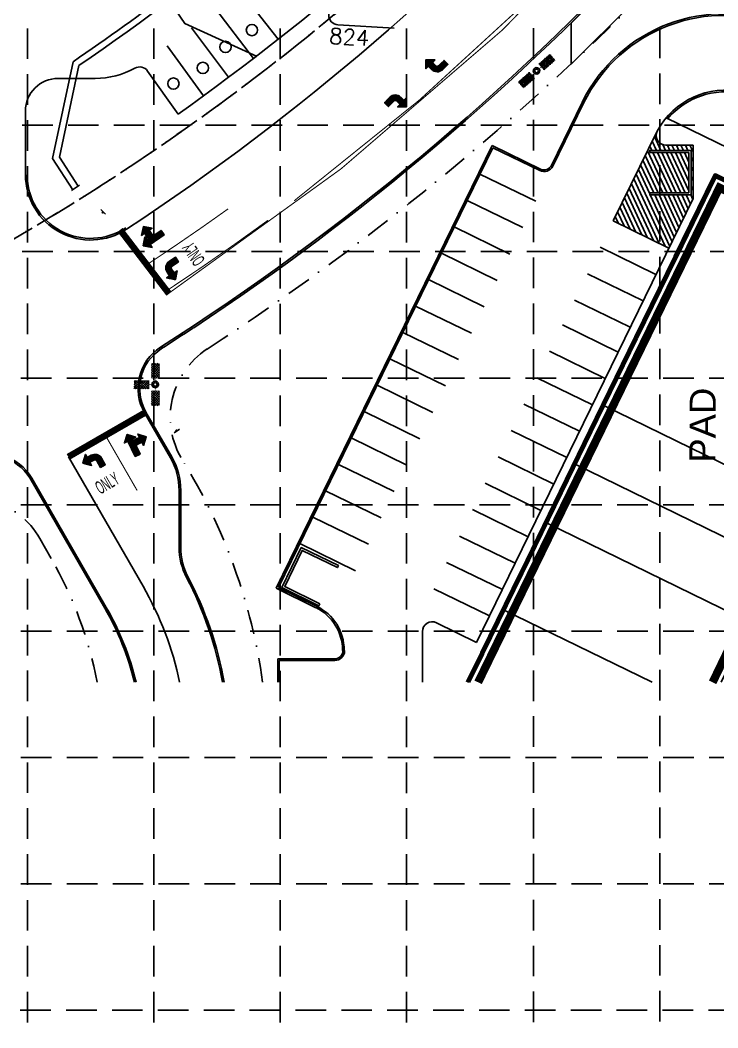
# Model space of a CAD drawing. Header units: inches. Extents: x -105549 to 5741, y -35602 to 5776.
# Drawn here: x 5156.2 to 5370, y 3599.1 to 3908 of the extents above; entities that cross this region are included whole.
import ezdxf

# ---------------------------------------------------------------- set-up
doc = ezdxf.new("R2010")
doc.units = ezdxf.units.IN
doc.header["$LTSCALE"] = 30
doc.header["$MEASUREMENT"] = 0
for name, pattern in [('DASHDOT2', [0.5, 0.25, -0.125, 0, -0.125]), ('HIDDEN', [0.375, 0.25, -0.125]), ('PHANTOM2', [1.25, 0.625, -0.125, 0.125, -0.125, 0.125, -0.125])]:
    doc.linetypes.add(name, pattern=pattern)
for name, color, linetype in [('A-SITE-CURB', 2, 'Continuous'), ('A-SITE-PKSTRIPE', 7, 'Continuous'), ('A-SITE-PROPERTY', 6, 'DASHDOT2'), ('A_SIT_CURB', 1, 'Continuous'), ('A_SIT_PROPERTY', 3, 'PHANTOM2'), ('Buildings', 3, 'Continuous'), ('Buildings Inner lines', 213, 'Continuous'), ('C-BLDG-OTLN', 8, 'Continuous'), ('GRID', 254, 'HIDDEN'), ('L-LIGHT', 2, 'Continuous'), ('SITE-PARKING NOTES', 7, 'Continuous'), ('x37001pst$0$p-stm', 5, 'Continuous'), ('x37001pto$0$P-CONT-LAND', 1, 'Continuous'), ('x37001pto$0$P-CONT-MNR', 1, 'Continuous'), ('x37001pto$0$P-CONT-TXT', 1, 'Continuous')]:
    doc.layers.add(name, color=color, linetype=linetype)
doc.layers.add('A-Wall-Tilt', color=3, linetype='Continuous', lineweight=50)
doc.layers.add('defpoint', color=7, linetype='Continuous', plot=False)
doc.layers.add('TRACT 4', color=172, linetype='Continuous', plot=False)
doc.styles.add('HELV', font='')
doc.styles.get("Standard").update_dxf_attribs({"font": 'ARIAL.TTF'})
doc.styles.add('x37001pto$0$L80', font='simplex', dxfattribs={"height": 4.8})
doc.styles.get('HELV').set_extended_font_data('News Gothic MT')

# ---------------------------------------------------------------- blocks, each defined once
blk = doc.blocks.new('A$C063603EB')
at = {"layer": 'A_SIT_CURB'}
blk.add_line((0, 0.37), (2, 0.38), dxfattribs=at)
blk.add_circle((1, 0.19), 0.187, dxfattribs=at)

msp = doc.modelspace()

# ---------------------------------------------------------------- hatches: boundary and pattern name
at = {"layer": 'A-SITE-PKSTRIPE'}
h = msp.add_hatch(dxfattribs=at)
h.set_pattern_fill('ANSI31', scale=10, angle=249.9973, style=0)
h.set_pattern_definition([(294.99734, (7763.0714, -869.9466), (1.13290926, 0.52822022), [])])
h.paths.add_polyline_path([(5337.97, 3846.47), (5355.05, 3838.14), (5362.45, 3853.32), (5362.45, 3869.71), (5354.14, 3869.71, -0.538625), (5351.38, 3873.9)])
h.paths.add_polyline_path([(5349.15, 3855.1), (5361.15, 3855.1), (5361.15, 3867.44), (5349.15, 3867.44), (5349.15, 3868.1), (5361.82, 3868.1), (5361.82, 3854.44), (5349.15, 3854.44)], flags=16)
at = {"layer": 'C-BLDG-OTLN'}
h = msp.add_hatch(dxfattribs=at)
h.set_pattern_fill('LINE', scale=0.333333, angle=262.6733, style=0)
h.set_pattern_definition([(262.673344, (5411.84594, 3899.343302), (0.041326467, -0.005313586), [])])
h.paths.add_polyline_path([(5285.61, 3892.84), (5287.29, 3894.46), (5286.13, 3895.66), (5284.46, 3894.04, -0.414214), (5283.51, 3894.05), (5282.53, 3895.07), (5283.33, 3895.85), (5280.57, 3895.89), (5280.53, 3893.13), (5281.33, 3893.91), (5282.32, 3892.89, 0.414214)])
h = msp.add_hatch(dxfattribs=at)
h.set_pattern_fill('LINE', scale=0.333333, angle=262.6733, style=0)
h.set_pattern_definition([(84.53807, (5143.52867, 3873.765524), (-0.041477486, 0.003966014), [])])
h.paths.add_polyline_path([(5269.48, 3884.37), (5267.86, 3882.7), (5269.05, 3881.54), (5270.68, 3883.22, -0.414214), (5271.62, 3883.23), (5272.64, 3882.24), (5271.86, 3881.44), (5274.62, 3881.48), (5274.58, 3884.24), (5273.8, 3883.44), (5272.78, 3884.43, 0.414214)])
h = msp.add_hatch(dxfattribs=at)
h.set_pattern_fill('LINE', scale=0.333333, angle=341.3929, style=0)
h.set_pattern_definition([(252.5909256, (4677.53, 2237.672833), (0.0397580398, -0.0124663299), [])])
h.paths.add_polyline_path([(5198.23, 3842.71), (5197.47, 3842.19, -0.414214), (5196.43, 3842.4), (5196.14, 3842.83), (5194.9, 3841.99), (5195.18, 3841.56, 0.085164), (5195.71, 3841.01), (5195.03, 3840.55), (5194.48, 3841.38), (5194, 3838.95), (5196.43, 3838.48), (5195.87, 3839.31), (5199.07, 3841.46)])
h.paths.add_polyline_path([(5199.34, 3843.45), (5198.23, 3842.71), (5199.07, 3841.46), (5200.17, 3842.21)])
h.paths.add_polyline_path([(5195.59, 3843.64), (5196.42, 3844.2), (5193.99, 3844.67), (5193.52, 3842.24), (5194.35, 3842.8), (5194.9, 3841.99), (5196.14, 3842.83)])
h = msp.add_hatch(dxfattribs=at)
h.set_pattern_fill('LINE', scale=0.333333, angle=623.9402, style=0)
h.set_pattern_definition([(175.089707, (5234.95168, 3956.03562), (0.003566496, 0.041513747), [])])
h.paths.add_polyline_path([(5201.84, 3834.05), (5203.78, 3835.35), (5204.7, 3833.96), (5202.76, 3832.66, 0.414214), (5202.58, 3831.74), (5203.37, 3830.56), (5204.3, 3831.18), (5203.76, 3828.48), (5201.05, 3829.02), (5201.98, 3829.64), (5201.19, 3830.81, -0.414214)])
h = msp.add_hatch(dxfattribs=at)
h.set_pattern_fill('LINE', scale=0.333333, angle=244.114, style=0)
h.set_pattern_definition([(155.3120572, (3666.11108, 4496.11847), (-0.0174031617, -0.0378581705), [])])
h.paths.add_polyline_path([(5192.24, 3776.26), (5191.83, 3777.08, -0.414214), (5192.16, 3778.09), (5192.62, 3778.32), (5191.95, 3779.66), (5191.49, 3779.43, 0.085164), (5190.87, 3778.97), (5190.51, 3779.7), (5191.4, 3780.15), (5189.05, 3780.93), (5188.27, 3778.58), (5189.17, 3779.03), (5190.9, 3775.58)])
h.paths.add_polyline_path([(5192.84, 3775.07), (5192.24, 3776.26), (5190.9, 3775.58), (5191.5, 3774.39)])
h.paths.add_polyline_path([(5193.5, 3778.76), (5193.95, 3777.87), (5194.73, 3780.21), (5192.38, 3780.99), (5192.83, 3780.1), (5191.95, 3779.66), (5192.62, 3778.32)])
h = msp.add_hatch(dxfattribs=at)
h.set_pattern_fill('LINE', scale=0.333333, angle=529.5952, style=0)
h.set_pattern_definition([(80.744716, (5300.244152, 3731.492245), (0.041124231, -0.0067014), [])])
h.paths.add_polyline_path([(5181.12, 3773.75), (5182.26, 3771.72), (5180.81, 3770.9), (5179.67, 3772.93, 0.414214), (5178.76, 3773.19), (5177.52, 3772.49), (5178.07, 3771.52), (5175.42, 3772.26), (5176.16, 3774.92), (5176.71, 3773.95), (5177.94, 3774.64, -0.414214)])
at = {"layer": 'L-LIGHT'}
h = msp.add_hatch(dxfattribs=at)
h.set_pattern_fill('NET', scale=4.166667, angle=266.3067, style=0)
h.set_pattern_definition([(266.3067074, (7696.52506, 12362.6272), (0.51975165, -0.033549732), []), (356.3067074, (7696.52506, 12362.6272), (0.033549732, 0.51975165), [])])
h.paths.add_polyline_path([(5320.16, 3895.75), (5316.78, 3892.78), (5315.17, 3894.61), (5318.55, 3897.58)])
h = msp.add_hatch(dxfattribs=at)
h.set_pattern_fill('NET', scale=4.166667, angle=266.3067, style=0)
h.set_pattern_definition([(356.3067074, (-3391.6431, 2619.1333), (-0.033549732, -0.51975165), []), (266.3067074, (-3391.6431, 2619.1333), (-0.51975165, 0.033549732), [])])
h.paths.add_polyline_path([(5310.48, 3887.24), (5313.87, 3890.21), (5312.26, 3892.05), (5308.88, 3889.07)])
h = msp.add_hatch(dxfattribs=at)
h.set_pattern_fill('NET', scale=4.166667, angle=194.9973, style=0)
h.set_pattern_definition([(314.9973396, (407.6048, 11177.00106), (0.368301882, 0.36826768), []), (44.9973396, (407.6048, 11177.00106), (-0.36826768, 0.368301882), [])])
h.paths.add_polyline_path([(5198.86, 3802.79), (5198.86, 3798.29), (5196.42, 3798.29), (5196.42, 3802.79)])
h = msp.add_hatch(dxfattribs=at)
h.set_pattern_fill('NET', scale=4.166667, angle=224.9973, style=0)
h.set_pattern_definition([(314.9973396, (-2182.64277, 8586.994), (-0.368301882, -0.36826768), []), (224.9973396, (-2182.64277, 8586.994), (-0.36826768, 0.368301882), [])])
h.paths.add_polyline_path([(5191.13, 3795.06), (5195.63, 3795.06), (5195.63, 3797.49), (5191.13, 3797.49)])
h = msp.add_hatch(dxfattribs=at)
h.set_pattern_fill('NET', scale=4.166667, angle=314.9973, style=0)
h.set_pattern_definition([(44.9973396, (406.9194, -3583.8643), (0.36826768, -0.368301882), []), (314.9973396, (406.9194, -3583.8643), (-0.368301882, -0.36826768), [])])
h.paths.add_polyline_path([(5198.86, 3789.9), (5198.86, 3794.4), (5196.42, 3794.4), (5196.42, 3789.9)])

# ---------------------------------------------------------------- linework, layer by layer
at = {"layer": 'A-SITE-CURB', "color": 7}
for p, q in [((5195.24, 3892.42), (5204.56, 3879.23)), ((5167.79, 3890.16), (5179.17, 3890.16)), ((5157.79, 3880.16), (5157.79, 3860.63)), ((5319.02, 3863.51), (5328.41, 3882.76)), ((5319.47, 3863.29), (5328.86, 3882.54)), ((5445.96, 3833.13), (5354.24, 3878.11)), ((5234.65, 3733.88), (5300.85, 3869.6)), ((5235.32, 3734.11), (5301.08, 3868.93)), ((5300.85, 3869.6), (5315.68, 3862.36)), ((5301.08, 3868.93), (5315.46, 3861.91)), ((5354.14, 3869.71), (5362.45, 3869.71)), ((5362.45, 3869.71), (5362.45, 3853.32)), ((5307.93, 3741.56), (5362.45, 3853.32)), ((5202.22, 3773.87), (5194.3, 3787.63)), ((5202.65, 3774.12), (5194.73, 3787.88)), ((5182.56, 3728), (5159.77, 3767.58)), ((5204.89, 3763.89), (5204.89, 3746.44)), ((5205.39, 3746.44), (5205.39, 3763.89)), ((5296.1, 3717.29), (5307.93, 3741.56)), ((5234.65, 3733.88), (5246.84, 3727.93)), ((5235.32, 3734.11), (5247.06, 3728.38)), ((5283.8, 3723.29), (5296.1, 3717.29)), ((5279.48, 3720.6), (5279.48, 3705.05)), ((5255.11, 3714.73), (5254.98, 3714.9)), ((5255.61, 3714.73), (5255.48, 3714.9)), ((5235.11, 3712.23), (5235.11, 3705.05)), ((5235.11, 3712.23), (5252.61, 3712.23)), ((5235.61, 3711.73), (5252.61, 3711.73)), ((5235.61, 3711.73), (5235.61, 3705.05))]:
    msp.add_line(p, q, dxfattribs=at)
for points in [[(5401.19, 3922.36), (5393.91, 3907.45, -0.397348), (5390.7, 3906.24, 0.397511), (5328.41, 3882.76)], [(5199.49, 3807.33, 0.003767), (5209.35, 3813.74)], [(5191.21, 3705.05, 0.071015), (5182.13, 3727.75), (5159.11, 3767.71, 0.393367), (5140.06, 3772.95, -0.062835), (4957.27, 3705.05)], [(5205.39, 3746.44, 0.121161), (5207.61, 3737.4, -0.075449), (5218.75, 3705.05, -0.075449)]]:
    msp.add_lwpolyline(points, format="xyb", dxfattribs=at)
for centre, radius, start, end in [((4787.78, 4469.2), 722.34, 305.23854, 317.4085), ((4778.86, 4465.34), 744.44, 303.41311, 318.03894), ((4778.81, 4465.28), 780.44, 302.59415, 317.13866), ((4778.81, 4465.28), 780.94, 303.45744, 317.13866), ((5372, 3861.49), 48, 67.3161, 153.9973), ((5179.17, 3915.16), 25, 269.9973, 299.0879), ((5192.79, 3890.69), 3, 35.2385, 119.0879), ((5167.79, 3880.16), 10, 89.9973, 179.9973), ((5372.52, 3862.57), 24, 77.9208, 151.1112), ((5372.52, 3862.57), 23.5, 77.9208, 139.3121), ((5354.14, 3872.71), 3, 151.1112, 269.9973), ((5316.77, 3864.61), 3, 243.9973, 333.9973), ((5316.77, 3864.61), 2.5, 243.9973, 333.9973), ((5177.79, 3860.63), 20, 179.9973, 303.4131), ((5177.79, 3860.63), 19.5, 179.9973, 303.4131), ((5207.3, 3795.11), 15, 122.5941, 209.9314), ((5207.3, 3795.11), 14.5, 122.5941, 209.9314), ((5146.77, 3760.1), 15, 29.9314, 117.5703), ((5184.89, 3763.89), 20, 359.9973, 29.9314), ((5184.89, 3763.89), 20.5, 359.9973, 29.9314), ((5224.89, 3746.44), 20, 179.9973, 207.6308), ((5106.61, 3684.53), 113.5, 10.4179, 27.6308), ((5240.48, 3714.9), 15, 359.9973, 63.9973), ((5107.16, 3684.59), 87, 13.6031, 29.9314), ((5240.48, 3714.9), 14.5, 359.9973, 63.9973), ((5282.48, 3720.6), 3, 63.9973, 179.9973), ((5252.61, 3714.73), 3, 269.9973, 359.9973), ((5252.61, 3714.73), 2.5, 269.9973, 359.9973)]:
    msp.add_arc(centre, radius, start, end, dxfattribs=at)
at = {"layer": 'A-SITE-PKSTRIPE', "color": 7}
for p, q in [((5223.52, 3917.09), (5235.29, 3902.18)), ((5216.15, 3911.36), (5227.72, 3896.29)), ((5208.71, 3905.72), (5220.08, 3890.5)), ((5201.19, 3900.18), (5212.36, 3884.81)), ((5337.97, 3846.47), (5351.51, 3874.16)), ((5297.13, 3860.84), (5314.21, 3852.51)), ((5293.19, 3852.75), (5310.26, 3844.42)), ((5337.97, 3846.47), (5355.05, 3838.14)), ((5289.24, 3844.66), (5306.32, 3836.33)), ((5285.29, 3836.57), (5302.37, 3828.24)), ((5334.02, 3838.39), (5350.87, 3830.17)), ((5334.02, 3838.39), (5350.87, 3830.17)), ((5281.35, 3828.48), (5298.43, 3820.15)), ((5330.08, 3830.3), (5346.92, 3822.08)), ((5326.13, 3822.21), (5342.97, 3813.99)), ((5277.4, 3820.39), (5294.48, 3812.06)), ((5273.46, 3812.3), (5290.53, 3803.97)), ((5322.42, 3814.6), (5339.5, 3806.27)), ((5318.48, 3806.51), (5335.55, 3798.18)), ((5269.51, 3804.21), (5286.59, 3795.89)), ((5314.53, 3798.43), (5331.61, 3790.1)), ((5265.57, 3796.13), (5282.64, 3787.8)), ((5310.59, 3790.34), (5327.66, 3782.01)), ((5261.62, 3788.04), (5278.7, 3779.71)), ((5306.64, 3782.25), (5323.72, 3773.92)), ((5257.67, 3779.95), (5274.75, 3771.62)), ((5193.83, 3734.49), (5170.97, 3774.19)), ((5253.73, 3771.86), (5270.81, 3763.53)), ((5302.69, 3774.16), (5319.77, 3765.83)), ((5298.75, 3766.07), (5315.82, 3757.74)), ((5249.78, 3763.77), (5266.86, 3755.44)), ((5294.8, 3757.98), (5311.88, 3749.65)), ((5245.84, 3755.68), (5262.91, 3747.35)), ((5241.89, 3747.59), (5258.97, 3739.26)), ((5290.86, 3749.89), (5307.93, 3741.56)), ((5286.91, 3741.8), (5303.99, 3733.47)), ((5282.97, 3733.71), (5300.04, 3725.38))]:
    msp.add_line(p, q, dxfattribs=at)
at = {"layer": 'A-SITE-PKSTRIPE', "color": 7, "const_width": 0.333}
for points in [[(5201.7, 3824.29, 0.063779), (5349.61, 3951.55)], [(5240.19, 3852.67, 0.048153), (5348.87, 3952.22)], [(5194.99, 3833.05, 0.009991), (5219.92, 3850.18)], [(5201.09, 3825.09, 0.012341), (5232.17, 3846.7)]]:
    msp.add_lwpolyline(points, format="xyb", dxfattribs=at)
msp.add_lwpolyline([(5192.01, 3763.87), (5182.31, 3780.72)], dxfattribs=at)
at = {"layer": 'A-SITE-PKSTRIPE', "color": 7}
msp.add_arc((5107.16, 3684.59), 100, 11.8072, 29.9314, dxfattribs=at)
at = {"layer": 'A-SITE-PROPERTY', "color": 7}
msp.add_line((5162.19, 3749.13), (5165.68, 3743.03), dxfattribs=at)
msp.add_lwpolyline([(5185.83, 4264.11), (5122.43, 4248.71), (5121.78, 3823.11, 0.109016), (5362.51, 4023.58, -0.000014), (5362.52, 4023.6), (5329.24, 4046.68), (5297.04, 4098.4), (5297.04, 4098.4)], format="xyb", close=True, dxfattribs=at)
msp.add_lwpolyline([(4778.21, 3741.94), (4435.07, 3733.46), (4778.21, 3741.94, 0.235445), (5362.52, 4023.6)], format="xyb", dxfattribs=at)
for centre, radius, start, end in [((4763.82, 4496.19), 822.75, 303.13342, 316.19736), ((5227.19, 3786.29), 25, 123.1334, 211.7717), ((5057.16, 3680.98), 175, 7.9071, 31.7717), ((5140.49, 3736.72), 25, 29.7605, 116.3793), ((5057.16, 3680.98), 125, 11.1042, 29.7605)]:
    msp.add_arc(centre, radius, start, end, dxfattribs=at)
at = {"layer": 'A-Wall-Tilt', "color": 7}
for points in [[(5369.32, 3860.01), (5369.28, 3860.13), (5369.02, 3860.25), (5368.91, 3860.22), (5356.91, 3835.62), (5356.95, 3835.51), (5357.21, 3835.38), (5357.33, 3835.42)], [(5390.04, 3850.51), (5390.08, 3850.4), (5389.96, 3850.13), (5389.84, 3850.1), (5369.02, 3860.25), (5368.98, 3860.37), (5369.11, 3860.63), (5369.22, 3860.67)], [(5357.25, 3835.27), (5357.21, 3835.38), (5356.95, 3835.51), (5356.84, 3835.47), (5344.84, 3810.88), (5344.88, 3810.77), (5345.14, 3810.64), (5345.25, 3810.68)], [(5345.15, 3810.47), (5345.12, 3810.58), (5344.85, 3810.71), (5344.74, 3810.67), (5332.74, 3786.08), (5332.78, 3785.97), (5333.05, 3785.84), (5333.16, 3785.88)], [(5333.08, 3785.73), (5333.05, 3785.84), (5332.78, 3785.97), (5332.67, 3785.93), (5321.71, 3763.46), (5321.75, 3763.35), (5322.01, 3763.22), (5322.12, 3763.26)], [(5322.12, 3763.26), (5322.08, 3763.37), (5321.82, 3763.5), (5321.71, 3763.46), (5309.71, 3738.86), (5309.75, 3738.75), (5310.01, 3738.63), (5310.12, 3738.66)], [(5310.05, 3738.51), (5310.01, 3738.63), (5309.75, 3738.75), (5309.64, 3738.71), (5297.64, 3714.12), (5297.68, 3714.01), (5297.94, 3713.88), (5298.05, 3713.92)]]:
    msp.add_lwpolyline(points, close=True, dxfattribs=at)
msp.add_lwpolyline([(5293.73, 3705.05), (5297.98, 3713.77), (5297.94, 3713.88), (5297.68, 3714.01), (5297.57, 3713.97), (5293.22, 3705.05)], dxfattribs=at)
at = {"layer": 'Buildings', "color": 7, "elevation": 0}
for points in [[(5334.69, 3790.07), (5369.15, 3860.7), (5432.06, 3830.01), (5397.61, 3759.38)], [(5325.93, 3772.1), (5334.69, 3790.07), (5397.61, 3759.38), (5388.84, 3741.41)], [(5317.16, 3754.12), (5325.93, 3772.1), (5388.84, 3741.41), (5380.07, 3723.43)]]:
    msp.add_lwpolyline(points, close=True, dxfattribs=at)
for points in [[(5349.96, 3705.05), (5304.13, 3727.41), (5317.16, 3754.12), (5380.07, 3723.43), (5371.1, 3705.05)], [(5293.22, 3705.05), (5304.13, 3727.41), (5349.96, 3705.05)]]:
    msp.add_lwpolyline(points, dxfattribs=at)
at = {"layer": 'Buildings Inner lines', "color": 7, "const_width": 2.5, "elevation": 0}
msp.add_lwpolyline([(5296.56, 3705.05), (5370.53, 3856.69), (5428.05, 3828.63), (5368.45, 3705.05)], dxfattribs=at)
at = {"layer": 'C-BLDG-OTLN', "color": 7}
for points in [[(5282.32, 3892.89, 0.414214), (5285.61, 3892.84), (5287.29, 3894.46), (5286.13, 3895.66), (5284.46, 3894.04, -0.414214), (5283.51, 3894.05), (5282.53, 3895.07), (5283.33, 3895.85), (5280.57, 3895.89), (5280.53, 3893.13), (5281.33, 3893.91)], [(5272.78, 3884.43, 0.414214), (5269.48, 3884.37), (5267.86, 3882.7), (5269.05, 3881.54), (5270.68, 3883.22, -0.414214), (5271.62, 3883.23), (5272.64, 3882.24), (5271.86, 3881.44), (5274.62, 3881.48), (5274.58, 3884.24), (5273.8, 3883.44)], [(5195.57, 3841.01), (5195.06, 3840.67), (5194.43, 3841.6), (5193.9, 3838.89), (5196.61, 3838.36), (5195.99, 3839.29), (5200.29, 3842.18), (5199.36, 3843.57), (5197.42, 3842.26, -0.414214), (5196.5, 3842.44), (5195.71, 3843.62), (5196.63, 3844.24), (5193.93, 3844.77), (5193.4, 3842.06), (5194.32, 3842.69), (5195.12, 3841.51, 0.072565)], [(5195.71, 3841.01), (5195.03, 3840.55), (5194.48, 3841.38), (5194, 3838.95), (5196.43, 3838.48), (5195.87, 3839.31), (5200.17, 3842.21), (5199.34, 3843.45), (5197.47, 3842.19, -0.414214), (5196.43, 3842.4), (5195.59, 3843.64), (5196.42, 3844.2), (5193.99, 3844.67), (5193.52, 3842.24), (5194.35, 3842.8), (5195.18, 3841.56, 0.085164)], [(5201.19, 3830.81, -0.414214), (5201.84, 3834.05), (5203.78, 3835.35), (5204.7, 3833.96), (5202.76, 3832.66, 0.414214), (5202.58, 3831.74), (5203.37, 3830.56), (5204.3, 3831.18), (5203.76, 3828.48), (5201.05, 3829.02), (5201.98, 3829.64)], [(5190.9, 3779.11), (5190.62, 3779.66), (5191.62, 3780.17), (5189, 3781.03), (5188.13, 3778.41), (5189.13, 3778.92), (5191.46, 3774.28), (5192.95, 3775.03), (5191.9, 3777.12, -0.414214), (5192.2, 3778.01), (5193.46, 3778.65), (5193.96, 3777.65), (5194.83, 3780.27), (5192.21, 3781.13), (5192.71, 3780.14), (5191.45, 3779.5, 0.072565)], [(5190.87, 3778.97), (5190.51, 3779.7), (5191.4, 3780.15), (5189.05, 3780.93), (5188.27, 3778.58), (5189.17, 3779.03), (5191.5, 3774.39), (5192.84, 3775.07), (5191.83, 3777.08, -0.414214), (5192.16, 3778.09), (5193.5, 3778.76), (5193.95, 3777.87), (5194.73, 3780.21), (5192.38, 3780.99), (5192.83, 3780.1), (5191.49, 3779.43, 0.085164)], [(5177.94, 3774.64, -0.414214), (5181.12, 3773.75), (5182.26, 3771.72), (5180.81, 3770.9), (5179.67, 3772.93, 0.414214), (5178.76, 3773.19), (5177.52, 3772.49), (5178.07, 3771.52), (5175.42, 3772.26), (5176.16, 3774.92), (5176.71, 3773.95)]]:
    msp.add_lwpolyline(points, format="xyb", close=True, dxfattribs=at)
at = {"layer": 'C-BLDG-OTLN', "color": 7, "linetype": 'Continuous'}
for points in [[(5349.15, 3867.44), (5361.15, 3867.44), (5361.15, 3855.1), (5349.15, 3855.1), (5349.15, 3854.44), (5361.82, 3854.44), (5361.82, 3868.1), (5349.15, 3868.1)], [(5248.04, 3729.13), (5237.25, 3734.39), (5242.66, 3745.48), (5253.44, 3740.22), (5253.74, 3740.82), (5242.35, 3746.37), (5236.36, 3734.09), (5247.75, 3728.53)]]:
    msp.add_lwpolyline(points, close=True, dxfattribs=at)
at = {"layer": 'C-BLDG-OTLN', "color": 7, "const_width": 2}
for points in [[(5186.8, 3843.74), (5201.8, 3824.15)], [(5194.3, 3787.63), (5170.91, 3774.16)]]:
    msp.add_lwpolyline(points, dxfattribs=at)
at = {"layer": 'defpoint', "color": 7}
msp.add_lwpolyline([(5374.33, 3941.47, 0.215159), (5351.29, 3934.12), (5325.05, 3907.18), (5325.05, 3894.56), (5362.47, 3931.78, -0.221827), (5375.25, 3936.38)], format="xyb", close=True, dxfattribs=at)
at = {"layer": 'GRID', "color": 253, "linetype": 'HIDDEN', "ltscale": 1.25}
for p, q in [((5158.43, 3488.31), (5158.43, 5735.41)), ((5197.17, 3488.31), (5197.17, 5735.41)), ((5235.91, 3488.3), (5235.91, 5735.41)), ((5274.65, 3488.3), (5274.65, 5735.41)), ((5313.57, 3488.38), (5313.39, 5735.41)), ((5352.27, 3488.57), (5352.13, 5735.41)), ((4228.65, 3875.86), (5700.8, 3875.86)), ((4228.65, 3837.12), (5700.8, 3837.12)), ((4228.28, 3798.25), (5700.43, 3798.25)), ((4228.28, 3759.5), (5700.43, 3759.5)), ((4228.28, 3720.76), (5700.43, 3720.76)), ((4228.28, 3682.02), (5700.43, 3682.02)), ((4228.28, 3643.28), (5700.43, 3643.28)), ((4228.08, 3604.57), (5699.2, 3604.49))]:
    msp.add_line(p, q, dxfattribs=at)
at = {"layer": 'L-LIGHT', "color": 7, "const_width": 0.167}
for points in [[(5320.16, 3895.75), (5316.78, 3892.78), (5315.17, 3894.61), (5318.55, 3897.58), (5320.16, 3895.75)], [(5310.48, 3887.24), (5313.87, 3890.21), (5312.26, 3892.05), (5308.88, 3889.07), (5310.48, 3887.24)], [(5314.09, 3892.03), (5313.01, 3891.09)], [(5314.95, 3892.79), (5316.03, 3893.74)], [(5198.86, 3802.79), (5198.86, 3798.29), (5196.42, 3798.29), (5196.42, 3802.79), (5198.86, 3802.79)], [(5191.13, 3795.06), (5195.63, 3795.06), (5195.63, 3797.49), (5191.13, 3797.49), (5191.13, 3795.06)], [(5196.99, 3796.27), (5195.63, 3796.27)], [(5197.64, 3796.92), (5197.64, 3798.35)], [(5198.86, 3789.9), (5198.86, 3794.4), (5196.42, 3794.4), (5196.42, 3789.9), (5198.86, 3789.9)], [(5197.64, 3795.77), (5197.64, 3794.34)]]:
    msp.add_lwpolyline(points, dxfattribs=at)
at = {"layer": 'L-LIGHT', "color": 7, "extrusion": (0, 0, -1)}
for centre, major_axis in [((5314.47, 3892.47), (0.443, -0.896)), ((5314.47, 3892.47), (0.248, -0.502)), ((5197.57, 3796.35), (0.966, -0.259)), ((5197.57, 3796.35), (0.541, -0.145))]:
    msp.add_ellipse(centre, major_axis=major_axis, ratio=1, start_param=0.786837, end_param=7.070022, dxfattribs=at)
at = {"layer": 'TRACT 4', "color": 7}
for centre in [(5227.22, 3905), (5219.11, 3899.83), (5212.17, 3893.38), (5203.13, 3888.58)]:
    msp.add_circle(centre, 1.73, dxfattribs=at)
at = {"layer": 'x37001pst$0$p-stm', "color": 5}
for p, q in [((5166.06, 3865.62), (5172.37, 3895.29)), ((5168.19, 3866.02), (5174.16, 3894.09)), ((5166.06, 3865.62), (5172.28, 3856.05)), ((5168.19, 3866.02), (5173.96, 3857.14)), ((5174.38, 3857.41), (5171.86, 3855.77))]:
    msp.add_line(p, q, dxfattribs=at)
for radius, start, end in [(727.25, 304.3311, 315.73109), (725.25, 304.26783, 307.28818)]:
    msp.add_arc((4764.01, 4494.65), radius, start, end, dxfattribs=at)
at = {"layer": 'x37001pto$0$P-CONT-LAND', "color": 43, "elevation": 824, "flags": 128}
msp.add_lwpolyline([(5250.91, 3913.19), (5250.77, 3909.68, 0.408615), (5253.6, 3906.56), (5270.79, 3905.56)], format="xyb", dxfattribs=at)
at = {"layer": 'x37001pto$0$P-CONT-MNR', "color": 43, "elevation": 824, "flags": 128}
msp.add_lwpolyline([(5228.87, 3896.88), (5206.6, 3907.02), (5194.57, 3924.77)], dxfattribs=at)

# ---------------------------------------------------------------- block references
at = {"layer": 'A_SIT_PROPERTY', "color": 7}
for p, rotation in [((5180.67, 3849.71), 313.6243738910009), ((5204.81, 3782.91), 212.9715051939211)]:
    msp.add_blockref('A$C063603EB', p, dxfattribs=dict(at, rotation=rotation))

# ---------------------------------------------------------------- texts
at = {"layer": 'C-BLDG-OTLN', "color": 7, "style": 'HELV', "width": 0.5}
for rotation, p in [(124.4891, (5213.03, 3834.48)), (30.1441, (5180.7, 3762.56))]:
    msp.add_text('ONLY', height=4, rotation=rotation, dxfattribs=at).set_placement(p)
at = {"layer": 'SITE-PARKING NOTES', "color": 7, "insert": (5361.3, 3772.41), "char_height": 8, "attachment_point": 1, "rotation": 89.6773}
msp.add_mtext('{\\fArial|b0|i0|c0|p34;PAD}', dxfattribs=at)
at = {"layer": 'x37001pto$0$P-CONT-TXT', "color": 43, "style": 'x37001pto$0$L80'}
msp.add_text('824', height=4.8, rotation=356.661, dxfattribs=at).set_placement((5250.78, 3900.85, 828))

doc.saveas('drawing.dxf')
